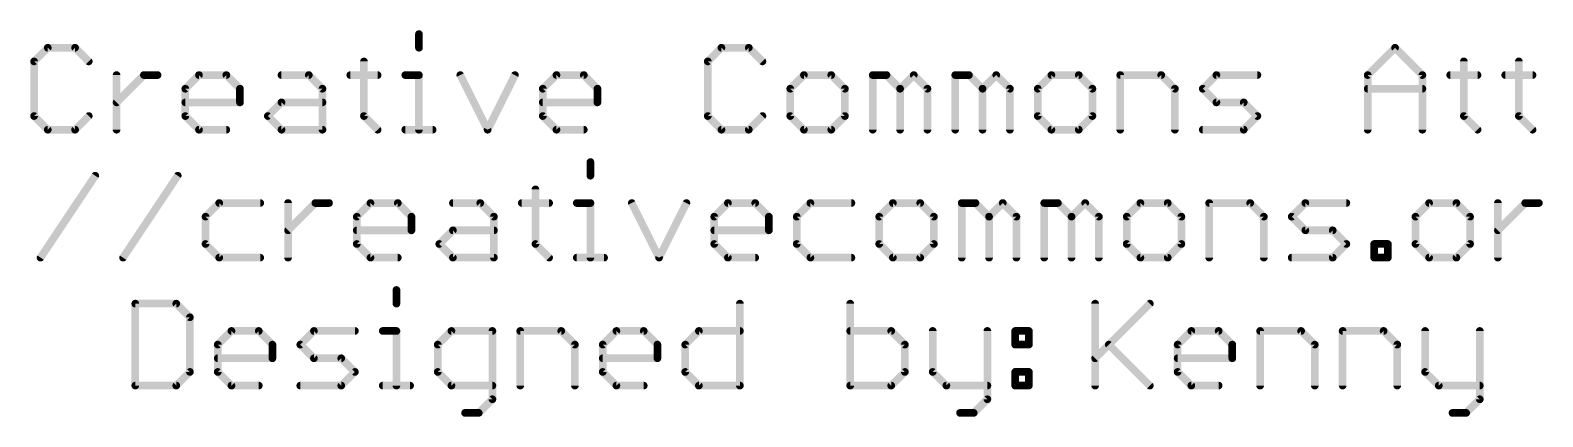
# Model space of a CAD drawing. Extents: x -34 to 73, y -22 to 26.
# Drawn here: x -4.55 to 25.47, y -22.13 to -14.46 of the extents above; entities that cross this region are included whole.
import ezdxf

# ---------------------------------------------------------------- set-up
doc = ezdxf.new("R2010")
doc.units = 0
doc.layers.add('51', color=53, linetype='CONTINUOUS')

msp = doc.modelspace()

# ---------------------------------------------------------------- linework, layer by layer
at = {"layer": '51', "const_width": 0.1524}
for points in [[(3.1662, -14.5356), (3.1662, -14.8068)], [(-4.201, -14.8068), (-4.4721, -15.078)], [(-4.4721, -15.078), (-4.4721, -16.1626)], [(-3.6586, -14.8068), (-4.201, -14.8068)], [(-3.3875, -15.078), (-3.6586, -14.8068)], [(2.0748, -15.078), (2.0748, -16.1626)], [(9.1691, -14.8068), (8.898, -15.078)], [(8.898, -15.078), (8.898, -16.1626)], [(9.7115, -14.8068), (9.1691, -14.8068)], [(9.9826, -15.078), (9.7115, -14.8068)], [(21.9952, -15.3491), (22.5376, -14.8068)], [(22.5376, -14.8068), (23.0799, -15.3491)], [(23.9036, -15.078), (23.9036, -16.1626)], [(24.995, -15.078), (24.995, -16.1626)], [(-2.835, -16.4338), (-2.835, -15.3491)], [(-2.835, -15.8915), (-2.2926, -15.3491)], [(-2.2926, -15.3491), (-2.0215, -15.3491)], [(-1.4707, -15.6203), (-1.1995, -15.3491)], [(-1.1995, -15.3491), (-0.6572, -15.3491)], [(-0.6572, -15.3491), (-0.386, -15.6203)], [(0.4376, -15.3491), (0.98, -15.3491)], [(0.98, -15.3491), (1.2511, -15.6203)], [(1.8036, -15.3491), (2.346, -15.3491)], [(2.8951, -15.3491), (3.1662, -15.3491)], [(3.1662, -15.3491), (3.1662, -16.4338)], [(3.9865, -15.3491), (4.5288, -16.4338)], [(4.5288, -16.4338), (5.0712, -15.3491)], [(5.6237, -15.6203), (5.8948, -15.3491)], [(5.8948, -15.3491), (6.4372, -15.3491)], [(6.4372, -15.3491), (6.7083, -15.6203)], [(10.8063, -15.3491), (10.5351, -15.6203)], [(11.3486, -15.3491), (10.8063, -15.3491)], [(11.6198, -15.6203), (11.3486, -15.3491)], [(12.1723, -16.4338), (12.1723, -15.3491)], [(12.1723, -15.3491), (12.4435, -15.3491)], [(12.4435, -15.3491), (12.7146, -15.6203)], [(12.7146, -15.6203), (12.9858, -15.3491)], [(12.9858, -15.3491), (13.257, -15.6203)], [(13.8095, -16.4338), (13.8095, -15.3491)], [(13.8095, -15.3491), (14.0806, -15.3491)], [(14.0806, -15.3491), (14.3518, -15.6203)], [(14.3518, -15.6203), (14.6229, -15.3491)], [(14.6229, -15.3491), (14.8941, -15.6203)], [(15.7178, -15.3491), (15.4466, -15.6203)], [(16.2601, -15.3491), (15.7178, -15.3491)], [(16.5313, -15.6203), (16.2601, -15.3491)], [(17.0838, -16.4338), (17.0838, -15.3491)], [(17.0838, -15.3491), (17.8973, -15.3491)], [(17.8973, -15.3491), (18.1684, -15.6203)], [(18.7209, -15.6203), (18.9921, -15.3491)], [(18.9921, -15.3491), (19.8056, -15.3491)], [(21.9952, -16.4338), (21.9952, -15.3491)], [(23.0799, -15.3491), (23.0799, -16.4338)], [(23.6324, -15.3491), (24.1747, -15.3491)], [(24.7238, -15.3491), (25.2662, -15.3491)], [(-1.4707, -16.1626), (-1.4707, -15.6203)], [(-0.386, -15.6203), (-0.386, -15.8915)], [(1.2511, -15.6203), (1.2511, -16.4338)], [(5.6237, -16.1626), (5.6237, -15.6203)], [(6.7083, -15.6203), (6.7083, -15.8915)], [(10.5351, -15.6203), (10.5351, -16.1626)], [(11.6198, -16.1626), (11.6198, -15.6203)], [(12.7146, -15.6203), (12.7146, -16.4338)], [(13.257, -15.6203), (13.257, -16.4338)], [(14.3518, -15.6203), (14.3518, -16.4338)], [(14.8941, -15.6203), (14.8941, -16.4338)], [(15.4466, -15.6203), (15.4466, -16.1626)], [(16.5313, -16.1626), (16.5313, -15.6203)], [(18.1684, -15.6203), (18.1684, -16.4338)], [(18.9921, -15.8915), (18.7209, -15.6203)], [(21.9952, -15.6203), (23.0799, -15.6203)], [(-0.386, -15.8915), (-1.4707, -15.8915)], [(0.1665, -16.1626), (0.4376, -15.8915)], [(0.4376, -15.8915), (1.2511, -15.8915)], [(6.7083, -15.8915), (5.6237, -15.8915)], [(19.5344, -15.8915), (18.9921, -15.8915)], [(19.8056, -16.1626), (19.5344, -15.8915)], [(-4.4721, -16.1626), (-4.201, -16.4338)], [(-3.6586, -16.4338), (-3.3875, -16.1626)], [(-1.1995, -16.4338), (-1.4707, -16.1626)], [(0.4376, -16.4338), (0.1665, -16.1626)], [(2.0748, -16.1626), (2.346, -16.4338)], [(5.8948, -16.4338), (5.6237, -16.1626)], [(8.898, -16.1626), (9.1691, -16.4338)], [(9.7115, -16.4338), (9.9826, -16.1626)], [(10.5351, -16.1626), (10.8063, -16.4338)], [(11.3486, -16.4338), (11.6198, -16.1626)], [(15.4466, -16.1626), (15.7178, -16.4338)], [(16.2601, -16.4338), (16.5313, -16.1626)], [(19.5344, -16.4338), (19.8056, -16.1626)], [(23.9036, -16.1626), (24.1747, -16.4338)], [(24.995, -16.1626), (25.2662, -16.4338)], [(-4.201, -16.4338), (-3.6586, -16.4338)], [(-0.6572, -16.4338), (-1.1995, -16.4338)], [(1.2511, -16.4338), (0.4376, -16.4338)], [(2.8951, -16.4338), (3.4374, -16.4338)], [(6.4372, -16.4338), (5.8948, -16.4338)], [(9.1691, -16.4338), (9.7115, -16.4338)], [(10.8063, -16.4338), (11.3486, -16.4338)], [(15.7178, -16.4338), (16.2601, -16.4338)], [(18.7209, -16.4338), (19.5344, -16.4338)], [(6.569, -17.0756), (6.569, -17.3468)], [(-4.3437, -18.9738), (-3.2591, -17.3468)], [(-2.7066, -18.9738), (-1.6219, -17.3468)], [(5.4775, -17.618), (5.4775, -18.7026)], [(-0.7982, -17.8891), (-1.0694, -18.1603)], [(0.0153, -17.8891), (-0.7982, -17.8891)], [(0.5677, -18.9738), (0.5677, -17.8891)], [(0.5677, -18.4315), (1.1101, -17.8891)], [(1.1101, -17.8891), (1.3812, -17.8891)], [(1.932, -18.1603), (2.2032, -17.8891)], [(2.2032, -17.8891), (2.7455, -17.8891)], [(2.7455, -17.8891), (3.0167, -18.1603)], [(3.8404, -17.8891), (4.3827, -17.8891)], [(4.3827, -17.8891), (4.6539, -18.1603)], [(5.2064, -17.8891), (5.7487, -17.8891)], [(6.2978, -17.8891), (6.569, -17.8891)], [(6.569, -17.8891), (6.569, -18.9738)], [(7.3892, -17.8891), (7.9316, -18.9738)], [(7.9316, -18.9738), (8.4739, -17.8891)], [(9.0264, -18.1603), (9.2976, -17.8891)], [(9.2976, -17.8891), (9.8399, -17.8891)], [(9.8399, -17.8891), (10.111, -18.1603)], [(10.9347, -17.8891), (10.6635, -18.1603)], [(11.7482, -17.8891), (10.9347, -17.8891)], [(12.5719, -17.8891), (12.3007, -18.1603)], [(13.1142, -17.8891), (12.5719, -17.8891)], [(13.3854, -18.1603), (13.1142, -17.8891)], [(13.9379, -18.9738), (13.9379, -17.8891)], [(13.9379, -17.8891), (14.209, -17.8891)], [(14.209, -17.8891), (14.4802, -18.1603)], [(14.4802, -18.1603), (14.7514, -17.8891)], [(14.7514, -17.8891), (15.0225, -18.1603)], [(15.575, -18.9738), (15.575, -17.8891)], [(15.575, -17.8891), (15.8462, -17.8891)], [(15.8462, -17.8891), (16.1173, -18.1603)], [(16.1173, -18.1603), (16.3885, -17.8891)], [(16.3885, -17.8891), (16.6597, -18.1603)], [(17.4833, -17.8891), (17.2122, -18.1603)], [(18.0257, -17.8891), (17.4833, -17.8891)], [(18.2968, -18.1603), (18.0257, -17.8891)], [(18.8493, -18.9738), (18.8493, -17.8891)], [(18.8493, -17.8891), (19.6628, -17.8891)], [(19.6628, -17.8891), (19.934, -18.1603)], [(20.4865, -18.1603), (20.7576, -17.8891)], [(20.7576, -17.8891), (21.5711, -17.8891)], [(23.2134, -17.8891), (22.9422, -18.1603)], [(23.7557, -17.8891), (23.2134, -17.8891)], [(24.0269, -18.1603), (23.7557, -17.8891)], [(24.5794, -18.9738), (24.5794, -17.8891)], [(24.5794, -18.4315), (25.1217, -17.8891)], [(25.1217, -17.8891), (25.3929, -17.8891)], [(-1.0694, -18.1603), (-1.0694, -18.7026)], [(1.932, -18.7026), (1.932, -18.1603)], [(3.0167, -18.1603), (3.0167, -18.4315)], [(4.6539, -18.1603), (4.6539, -18.9738)], [(9.0264, -18.7026), (9.0264, -18.1603)], [(10.111, -18.1603), (10.111, -18.4315)], [(10.6635, -18.1603), (10.6635, -18.7026)], [(12.3007, -18.1603), (12.3007, -18.7026)], [(13.3854, -18.7026), (13.3854, -18.1603)], [(14.4802, -18.1603), (14.4802, -18.9738)], [(15.0225, -18.1603), (15.0225, -18.9738)], [(16.1173, -18.1603), (16.1173, -18.9738)], [(16.6597, -18.1603), (16.6597, -18.9738)], [(17.2122, -18.1603), (17.2122, -18.7026)], [(18.2968, -18.7026), (18.2968, -18.1603)], [(19.934, -18.1603), (19.934, -18.9738)], [(20.7576, -18.4315), (20.4865, -18.1603)], [(22.9422, -18.1603), (22.9422, -18.7026)], [(24.0269, -18.7026), (24.0269, -18.1603)], [(3.0167, -18.4315), (1.932, -18.4315)], [(3.5692, -18.7026), (3.8404, -18.4315)], [(3.8404, -18.4315), (4.6539, -18.4315)], [(10.111, -18.4315), (9.0264, -18.4315)], [(21.3, -18.4315), (20.7576, -18.4315)], [(21.5711, -18.7026), (21.3, -18.4315)], [(-1.0694, -18.7026), (-0.7982, -18.9738)], [(-0.7982, -18.9738), (0.0153, -18.9738)], [(2.2032, -18.9738), (1.932, -18.7026)], [(2.7455, -18.9738), (2.2032, -18.9738)], [(3.8404, -18.9738), (3.5692, -18.7026)], [(4.6539, -18.9738), (3.8404, -18.9738)], [(5.4775, -18.7026), (5.7487, -18.9738)], [(6.2978, -18.9738), (6.8401, -18.9738)], [(9.2976, -18.9738), (9.0264, -18.7026)], [(9.8399, -18.9738), (9.2976, -18.9738)], [(10.6635, -18.7026), (10.9347, -18.9738)], [(10.9347, -18.9738), (11.7482, -18.9738)], [(12.3007, -18.7026), (12.5719, -18.9738)], [(12.5719, -18.9738), (13.1142, -18.9738)], [(13.1142, -18.9738), (13.3854, -18.7026)], [(17.2122, -18.7026), (17.4833, -18.9738)], [(17.4833, -18.9738), (18.0257, -18.9738)], [(18.0257, -18.9738), (18.2968, -18.7026)], [(20.4865, -18.9738), (21.3, -18.9738)], [(21.3, -18.9738), (21.5711, -18.7026)], [(22.1236, -18.9738), (22.1236, -18.7026)], [(22.1236, -18.7026), (22.3948, -18.7026)], [(22.3948, -18.9738), (22.1236, -18.9738)], [(22.3948, -18.7026), (22.3948, -18.9738)], [(22.9422, -18.7026), (23.2134, -18.9738)], [(23.2134, -18.9738), (23.7557, -18.9738)], [(23.7557, -18.9738), (24.0269, -18.7026)], [(-2.4638, -19.8868), (-2.4638, -21.5138)], [(-1.6503, -19.8868), (-2.4638, -19.8868)], [(-1.3791, -20.158), (-1.6503, -19.8868)], [(2.7188, -19.6156), (2.7188, -19.8868)], [(9.5352, -19.8868), (9.5352, -21.5138)], [(11.7249, -19.8868), (11.7249, -21.5138)], [(16.5862, -19.8868), (16.5862, -21.5138)], [(16.5862, -20.9715), (17.6709, -19.8868)], [(-1.3791, -21.2426), (-1.3791, -20.158)], [(-0.8266, -20.7003), (-0.5555, -20.4291)], [(-0.5555, -20.4291), (-0.0132, -20.4291)], [(-0.0132, -20.4291), (0.258, -20.7003)], [(0.8105, -20.7003), (1.0817, -20.4291)], [(1.0817, -20.4291), (1.8952, -20.4291)], [(2.4477, -20.4291), (2.7188, -20.4291)], [(2.7188, -20.4291), (2.7188, -21.5138)], [(3.8103, -20.4291), (3.5391, -20.7003)], [(4.6238, -20.4291), (3.8103, -20.4291)], [(4.6238, -21.785), (4.6238, -20.4291)], [(5.1763, -21.5138), (5.1763, -20.4291)], [(5.1763, -20.4291), (5.9898, -20.4291)], [(5.9898, -20.4291), (6.2609, -20.7003)], [(6.8134, -20.7003), (7.0846, -20.4291)], [(7.0846, -20.4291), (7.6269, -20.4291)], [(7.6269, -20.4291), (7.8981, -20.7003)], [(8.4506, -20.7003), (8.7217, -20.4291)], [(8.7217, -20.4291), (9.5352, -20.4291)], [(12.5384, -20.4291), (11.7249, -20.4291)], [(12.8095, -20.7003), (12.5384, -20.4291)], [(13.362, -20.4291), (13.362, -21.2426)], [(14.4467, -20.4291), (14.4467, -21.785)], [(14.9992, -20.4291), (15.2704, -20.4291)], [(14.9992, -20.7003), (14.9992, -20.4291)], [(15.2704, -20.4291), (15.2704, -20.7003)], [(18.2234, -20.7003), (18.4945, -20.4291)], [(18.4945, -20.4291), (19.0369, -20.4291)], [(19.0369, -20.4291), (19.308, -20.7003)], [(19.8605, -21.5138), (19.8605, -20.4291)], [(19.8605, -20.4291), (20.674, -20.4291)], [(20.674, -20.4291), (20.9452, -20.7003)], [(21.4977, -21.5138), (21.4977, -20.4291)], [(21.4977, -20.4291), (22.3112, -20.4291)], [(22.3112, -20.4291), (22.5823, -20.7003)], [(23.1348, -20.4291), (23.1348, -21.2426)], [(24.2195, -20.4291), (24.2195, -21.785)], [(-0.8266, -21.2426), (-0.8266, -20.7003)], [(0.258, -20.7003), (0.258, -20.9715)], [(1.0817, -20.9715), (0.8105, -20.7003)], [(3.5391, -20.7003), (3.5391, -21.2426)], [(6.2609, -20.7003), (6.2609, -21.5138)], [(6.8134, -21.2426), (6.8134, -20.7003)], [(7.8981, -20.7003), (7.8981, -20.9715)], [(8.4506, -21.2426), (8.4506, -20.7003)], [(12.8095, -21.2426), (12.8095, -20.7003)], [(15.2704, -20.7003), (14.9992, -20.7003)], [(16.8574, -20.7003), (17.6709, -21.5138)], [(18.2234, -21.2426), (18.2234, -20.7003)], [(19.308, -20.7003), (19.308, -20.9715)], [(20.9452, -20.7003), (20.9452, -21.5138)], [(22.5823, -20.7003), (22.5823, -21.5138)], [(0.258, -20.9715), (-0.8266, -20.9715)], [(1.624, -20.9715), (1.0817, -20.9715)], [(1.8952, -21.2426), (1.624, -20.9715)], [(7.8981, -20.9715), (6.8134, -20.9715)], [(19.308, -20.9715), (18.2234, -20.9715)], [(-1.6503, -21.5138), (-1.3791, -21.2426)], [(-0.5555, -21.5138), (-0.8266, -21.2426)], [(1.624, -21.5138), (1.8952, -21.2426)], [(3.5391, -21.2426), (3.8103, -21.5138)], [(7.0846, -21.5138), (6.8134, -21.2426)], [(8.7217, -21.5138), (8.4506, -21.2426)], [(12.5384, -21.5138), (12.8095, -21.2426)], [(13.362, -21.2426), (13.6332, -21.5138)], [(14.9992, -21.2426), (15.2704, -21.2426)], [(14.9992, -21.5138), (14.9992, -21.2426)], [(15.2704, -21.2426), (15.2704, -21.5138)], [(18.4945, -21.5138), (18.2234, -21.2426)], [(23.1348, -21.2426), (23.406, -21.5138)], [(-2.4638, -21.5138), (-1.6503, -21.5138)], [(-0.0132, -21.5138), (-0.5555, -21.5138)], [(0.8105, -21.5138), (1.624, -21.5138)], [(2.4477, -21.5138), (2.99, -21.5138)], [(3.8103, -21.5138), (4.6238, -21.5138)], [(7.6269, -21.5138), (7.0846, -21.5138)], [(9.5352, -21.5138), (8.7217, -21.5138)], [(11.7249, -21.5138), (12.5384, -21.5138)], [(13.6332, -21.5138), (14.4467, -21.5138)], [(15.2704, -21.5138), (14.9992, -21.5138)], [(19.0369, -21.5138), (18.4945, -21.5138)], [(23.406, -21.5138), (24.2195, -21.5138)], [(4.3526, -22.0561), (4.6238, -21.785)], [(14.4467, -21.785), (14.1755, -22.0561)], [(24.2195, -21.785), (23.9483, -22.0561)], [(4.0814, -22.0561), (4.3526, -22.0561)], [(14.1755, -22.0561), (13.9044, -22.0561)], [(23.9483, -22.0561), (23.6772, -22.0561)]]:
    msp.add_lwpolyline(points, dxfattribs=at)
at = {"layer": '51', "const_width": 0.0762}
for points in [[(3.2043, -14.5356, 1), (3.1281, -14.5356)], [(-4.434, -15.078, 1), (-4.5102, -15.078)], [(-4.201, -14.7687, 1), (-4.201, -14.8449)], [(-4.174, -14.8338, 1), (-4.2279, -14.7799)], [(-3.6317, -14.7799, 1), (-3.6856, -14.8338)], [(-3.6586, -14.8449, 1), (-3.6586, -14.7687)], [(2.1129, -15.078, 1), (2.0367, -15.078)], [(3.1281, -14.8068, 1), (3.2043, -14.8068)], [(8.9361, -15.078, 1), (8.8599, -15.078)], [(9.1691, -14.7687, 1), (9.1691, -14.8449)], [(9.1961, -14.8338, 1), (9.1422, -14.7799)], [(9.7384, -14.7799, 1), (9.6845, -14.8338)], [(9.7115, -14.8449, 1), (9.7115, -14.7687)], [(22.5645, -14.7799, 1), (22.5106, -14.8338)], [(22.5645, -14.8338, 1), (22.5106, -14.7799)], [(23.9417, -15.078, 1), (23.8655, -15.078)], [(25.0331, -15.078, 1), (24.9569, -15.078)], [(-4.4991, -15.051, 1), (-4.4452, -15.1049)], [(-3.4144, -15.1049, 1), (-3.3605, -15.051)], [(-2.7969, -15.3491, 1), (-2.8731, -15.3491)], [(-2.2926, -15.311, 1), (-2.2926, -15.3872)], [(-2.2657, -15.3761, 1), (-2.3196, -15.3222)], [(-2.0215, -15.3872, 1), (-2.0215, -15.311)], [(-1.1995, -15.311, 1), (-1.1995, -15.3872)], [(-1.1726, -15.3761, 1), (-1.2265, -15.3222)], [(-0.6302, -15.3222, 1), (-0.6841, -15.3761)], [(-0.6572, -15.3872, 1), (-0.6572, -15.311)], [(0.4376, -15.311, 1), (0.4376, -15.3872)], [(1.0069, -15.3222, 1), (0.953, -15.3761)], [(0.98, -15.3872, 1), (0.98, -15.311)], [(1.8036, -15.311, 1), (1.8036, -15.3872)], [(2.346, -15.3872, 1), (2.346, -15.311)], [(2.8951, -15.311, 1), (2.8951, -15.3872)], [(3.2043, -15.3491, 1), (3.1281, -15.3491)], [(3.1662, -15.3872, 1), (3.1662, -15.311)], [(4.0206, -15.3321, 1), (3.9524, -15.3662)], [(5.1052, -15.3662, 1), (5.0371, -15.3321)], [(5.8948, -15.311, 1), (5.8948, -15.3872)], [(5.9218, -15.3761, 1), (5.8679, -15.3222)], [(6.4641, -15.3222, 1), (6.4102, -15.3761)], [(6.4372, -15.3872, 1), (6.4372, -15.311)], [(8.871, -15.051, 1), (8.9249, -15.1049)], [(9.9557, -15.1049, 1), (10.0096, -15.051)], [(10.8063, -15.311, 1), (10.8063, -15.3872)], [(10.8332, -15.3761, 1), (10.7794, -15.3222)], [(11.3756, -15.3222, 1), (11.3217, -15.3761)], [(11.3486, -15.3872, 1), (11.3486, -15.311)], [(12.2104, -15.3491, 1), (12.1342, -15.3491)], [(12.1723, -15.311, 1), (12.1723, -15.3872)], [(12.4704, -15.3222, 1), (12.4165, -15.3761)], [(12.4435, -15.3872, 1), (12.4435, -15.311)], [(13.0127, -15.3222, 1), (12.9588, -15.3761)], [(13.0127, -15.3761, 1), (12.9588, -15.3222)], [(13.8476, -15.3491, 1), (13.7713, -15.3491)], [(13.8095, -15.311, 1), (13.8095, -15.3872)], [(14.1076, -15.3222, 1), (14.0537, -15.3761)], [(14.0806, -15.3872, 1), (14.0806, -15.311)], [(14.6499, -15.3222, 1), (14.596, -15.3761)], [(14.6499, -15.3761, 1), (14.596, -15.3222)], [(15.7178, -15.311, 1), (15.7178, -15.3872)], [(15.7447, -15.3761, 1), (15.6908, -15.3222)], [(16.287, -15.3222, 1), (16.2332, -15.3761)], [(16.2601, -15.3872, 1), (16.2601, -15.311)], [(17.1219, -15.3491, 1), (17.0457, -15.3491)], [(17.0838, -15.311, 1), (17.0838, -15.3872)], [(17.9242, -15.3222, 1), (17.8703, -15.3761)], [(17.8973, -15.3872, 1), (17.8973, -15.311)], [(18.9921, -15.311, 1), (18.9921, -15.3872)], [(19.019, -15.3761, 1), (18.9651, -15.3222)], [(19.8056, -15.3872, 1), (19.8056, -15.311)], [(22.0333, -15.3491, 1), (21.9571, -15.3491)], [(21.9683, -15.3222, 1), (22.0222, -15.3761)], [(23.118, -15.3491, 1), (23.0418, -15.3491)], [(23.0529, -15.3761, 1), (23.1068, -15.3222)], [(23.6324, -15.311, 1), (23.6324, -15.3872)], [(24.1747, -15.3872, 1), (24.1747, -15.311)], [(24.7238, -15.311, 1), (24.7238, -15.3872)], [(25.2662, -15.3872, 1), (25.2662, -15.311)], [(-1.4326, -15.6203, 1), (-1.5088, -15.6203)], [(-1.4976, -15.5934, 1), (-1.4437, -15.6472)], [(-0.3479, -15.6203, 1), (-0.4241, -15.6203)], [(-0.413, -15.6472, 1), (-0.3591, -15.5934)], [(1.2892, -15.6203, 1), (1.213, -15.6203)], [(1.2242, -15.6472, 1), (1.2781, -15.5934)], [(5.6618, -15.6203, 1), (5.5856, -15.6203)], [(5.5967, -15.5934, 1), (5.6506, -15.6472)], [(6.7464, -15.6203, 1), (6.6702, -15.6203)], [(6.6814, -15.6472, 1), (6.7353, -15.5934)], [(10.5732, -15.6203, 1), (10.497, -15.6203)], [(10.5082, -15.5934, 1), (10.5621, -15.6472)], [(11.6579, -15.6203, 1), (11.5817, -15.6203)], [(11.5929, -15.6472, 1), (11.6467, -15.5934)], [(12.7527, -15.6203, 1), (12.6765, -15.6203)], [(12.6877, -15.5934, 1), (12.7416, -15.6472)], [(12.6877, -15.6472, 1), (12.7416, -15.5934)], [(13.2951, -15.6203, 1), (13.2189, -15.6203)], [(13.23, -15.6472, 1), (13.2839, -15.5934)], [(14.3899, -15.6203, 1), (14.3137, -15.6203)], [(14.3248, -15.5934, 1), (14.3787, -15.6472)], [(14.3248, -15.6472, 1), (14.3787, -15.5934)], [(14.9322, -15.6203, 1), (14.856, -15.6203)], [(14.8672, -15.6472, 1), (14.9211, -15.5934)], [(15.4847, -15.6203, 1), (15.4085, -15.6203)], [(15.4197, -15.5934, 1), (15.4735, -15.6472)], [(16.5694, -15.6203, 1), (16.4932, -15.6203)], [(16.5043, -15.6472, 1), (16.5582, -15.5934)], [(18.2065, -15.6203, 1), (18.1303, -15.6203)], [(18.1415, -15.6472, 1), (18.1954, -15.5934)], [(18.7479, -15.5934, 1), (18.694, -15.6472)], [(18.694, -15.5934, 1), (18.7479, -15.6472)], [(21.9952, -15.5822, 1), (21.9952, -15.6584)], [(23.0799, -15.6584, 1), (23.0799, -15.5822)], [(-2.8619, -15.8645, 1), (-2.808, -15.9184)], [(-1.4707, -15.8534, 1), (-1.4707, -15.9296)], [(-0.4241, -15.8915, 1), (-0.3479, -15.8915)], [(-0.386, -15.9296, 1), (-0.386, -15.8534)], [(0.4376, -15.8534, 1), (0.4376, -15.9296)], [(0.4646, -15.9184, 1), (0.4107, -15.8645)], [(1.2511, -15.9296, 1), (1.2511, -15.8534)], [(5.6237, -15.8534, 1), (5.6237, -15.9296)], [(6.6702, -15.8915, 1), (6.7464, -15.8915)], [(6.7083, -15.9296, 1), (6.7083, -15.8534)], [(18.9921, -15.8534, 1), (18.9921, -15.9296)], [(18.9651, -15.9184, 1), (19.019, -15.8645)], [(19.5614, -15.8645, 1), (19.5075, -15.9184)], [(19.5344, -15.9296, 1), (19.5344, -15.8534)], [(-4.4452, -16.1357, 1), (-4.4991, -16.1896)], [(-4.5102, -16.1626, 1), (-4.434, -16.1626)], [(-3.3605, -16.1896, 1), (-3.4144, -16.1357)], [(-1.4437, -16.1357, 1), (-1.4976, -16.1896)], [(-1.5088, -16.1626, 1), (-1.4326, -16.1626)], [(0.1934, -16.1357, 1), (0.1395, -16.1896)], [(0.1395, -16.1357, 1), (0.1934, -16.1896)], [(2.1017, -16.1357, 1), (2.0479, -16.1896)], [(2.0367, -16.1626, 1), (2.1129, -16.1626)], [(5.6506, -16.1357, 1), (5.5967, -16.1896)], [(5.5856, -16.1626, 1), (5.6618, -16.1626)], [(8.9249, -16.1357, 1), (8.871, -16.1896)], [(8.8599, -16.1626, 1), (8.9361, -16.1626)], [(10.0096, -16.1896, 1), (9.9557, -16.1357)], [(10.5621, -16.1357, 1), (10.5082, -16.1896)], [(10.497, -16.1626, 1), (10.5732, -16.1626)], [(11.5817, -16.1626, 1), (11.6579, -16.1626)], [(11.6467, -16.1896, 1), (11.5929, -16.1357)], [(15.4735, -16.1357, 1), (15.4197, -16.1896)], [(15.4085, -16.1626, 1), (15.4847, -16.1626)], [(16.4932, -16.1626, 1), (16.5694, -16.1626)], [(16.5582, -16.1896, 1), (16.5043, -16.1357)], [(19.8325, -16.1896, 1), (19.7786, -16.1357)], [(19.7786, -16.1896, 1), (19.8325, -16.1357)], [(23.9305, -16.1357, 1), (23.8766, -16.1896)], [(23.8655, -16.1626, 1), (23.9417, -16.1626)], [(25.0219, -16.1357, 1), (24.968, -16.1896)], [(24.9569, -16.1626, 1), (25.0331, -16.1626)], [(-4.201, -16.3957, 1), (-4.201, -16.4719)], [(-4.2279, -16.4607, 1), (-4.174, -16.4069)], [(-3.6856, -16.4069, 1), (-3.6317, -16.4607)], [(-3.6586, -16.4719, 1), (-3.6586, -16.3957)], [(-2.8731, -16.4338, 1), (-2.7969, -16.4338)], [(-1.1995, -16.3957, 1), (-1.1995, -16.4719)], [(-1.2265, -16.4607, 1), (-1.1726, -16.4069)], [(-0.6572, -16.4719, 1), (-0.6572, -16.3957)], [(0.4376, -16.3957, 1), (0.4376, -16.4719)], [(0.4107, -16.4607, 1), (0.4646, -16.4069)], [(1.213, -16.4338, 1), (1.2892, -16.4338)], [(1.2511, -16.4719, 1), (1.2511, -16.3957)], [(2.319, -16.4607, 1), (2.3729, -16.4069)], [(2.8951, -16.3957, 1), (2.8951, -16.4719)], [(3.1281, -16.4338, 1), (3.2043, -16.4338)], [(3.4374, -16.4719, 1), (3.4374, -16.3957)], [(4.4948, -16.4168, 1), (4.5629, -16.4508)], [(4.4948, -16.4508, 1), (4.5629, -16.4168)], [(5.8948, -16.3957, 1), (5.8948, -16.4719)], [(5.8679, -16.4607, 1), (5.9218, -16.4069)], [(6.4372, -16.4719, 1), (6.4372, -16.3957)], [(9.1691, -16.3957, 1), (9.1691, -16.4719)], [(9.1422, -16.4607, 1), (9.1961, -16.4069)], [(9.6845, -16.4069, 1), (9.7384, -16.4607)], [(9.7115, -16.4719, 1), (9.7115, -16.3957)], [(10.8063, -16.3957, 1), (10.8063, -16.4719)], [(10.7794, -16.4607, 1), (10.8332, -16.4069)], [(11.3217, -16.4069, 1), (11.3756, -16.4607)], [(11.3486, -16.4719, 1), (11.3486, -16.3957)], [(12.1342, -16.4338, 1), (12.2104, -16.4338)], [(12.6765, -16.4338, 1), (12.7527, -16.4338)], [(13.2189, -16.4338, 1), (13.2951, -16.4338)], [(13.7713, -16.4338, 1), (13.8476, -16.4338)], [(14.3137, -16.4338, 1), (14.3899, -16.4338)], [(14.856, -16.4338, 1), (14.9322, -16.4338)], [(15.7178, -16.3957, 1), (15.7178, -16.4719)], [(15.6908, -16.4607, 1), (15.7447, -16.4069)], [(16.2332, -16.4069, 1), (16.287, -16.4607)], [(16.2601, -16.4719, 1), (16.2601, -16.3957)], [(17.0457, -16.4338, 1), (17.1219, -16.4338)], [(18.1303, -16.4338, 1), (18.2065, -16.4338)], [(18.7209, -16.3957, 1), (18.7209, -16.4719)], [(19.5075, -16.4069, 1), (19.5614, -16.4607)], [(19.5344, -16.4719, 1), (19.5344, -16.3957)], [(21.9571, -16.4338, 1), (22.0333, -16.4338)], [(23.0418, -16.4338, 1), (23.118, -16.4338)], [(24.1478, -16.4607, 1), (24.2017, -16.4069)], [(25.2392, -16.4607, 1), (25.2931, -16.4069)], [(6.6071, -17.0756, 1), (6.5309, -17.0756)], [(-3.2274, -17.3679, 1), (-3.2908, -17.3257)], [(-1.5902, -17.3679, 1), (-1.6536, -17.3257)], [(6.5309, -17.3468, 1), (6.6071, -17.3468)], [(5.5156, -17.618, 1), (5.4394, -17.618)], [(-0.7982, -17.851, 1), (-0.7982, -17.9272)], [(-0.7713, -17.9161, 1), (-0.8252, -17.8622)], [(0.0153, -17.9272, 1), (0.0153, -17.851)], [(0.6058, -17.8891, 1), (0.5296, -17.8891)], [(1.1101, -17.851, 1), (1.1101, -17.9272)], [(1.137, -17.9161, 1), (1.0831, -17.8622)], [(1.3812, -17.9272, 1), (1.3812, -17.851)], [(2.2032, -17.851, 1), (2.2032, -17.9272)], [(2.2301, -17.9161, 1), (2.1763, -17.8622)], [(2.7725, -17.8622, 1), (2.7186, -17.9161)], [(2.7455, -17.9272, 1), (2.7455, -17.851)], [(3.8404, -17.851, 1), (3.8404, -17.9272)], [(4.4096, -17.8622, 1), (4.3558, -17.9161)], [(4.3827, -17.9272, 1), (4.3827, -17.851)], [(5.2064, -17.851, 1), (5.2064, -17.9272)], [(5.7487, -17.9272, 1), (5.7487, -17.851)], [(6.2978, -17.851, 1), (6.2978, -17.9272)], [(6.6071, -17.8891, 1), (6.5309, -17.8891)], [(6.569, -17.9272, 1), (6.569, -17.851)], [(7.4233, -17.8721, 1), (7.3552, -17.9062)], [(8.508, -17.9062, 1), (8.4398, -17.8721)], [(9.2976, -17.851, 1), (9.2976, -17.9272)], [(9.3245, -17.9161, 1), (9.2706, -17.8622)], [(9.8668, -17.8622, 1), (9.8129, -17.9161)], [(9.8399, -17.9272, 1), (9.8399, -17.851)], [(10.9347, -17.851, 1), (10.9347, -17.9272)], [(10.9616, -17.9161, 1), (10.9078, -17.8622)], [(11.7482, -17.9272, 1), (11.7482, -17.851)], [(12.5719, -17.851, 1), (12.5719, -17.9272)], [(12.5988, -17.9161, 1), (12.5449, -17.8622)], [(13.1411, -17.8622, 1), (13.0873, -17.9161)], [(13.1142, -17.9272, 1), (13.1142, -17.851)], [(13.976, -17.8891, 1), (13.8998, -17.8891)], [(13.9379, -17.851, 1), (13.9379, -17.9272)], [(14.236, -17.8622, 1), (14.1821, -17.9161)], [(14.209, -17.9272, 1), (14.209, -17.851)], [(14.7783, -17.8622, 1), (14.7244, -17.9161)], [(14.7783, -17.9161, 1), (14.7244, -17.8622)], [(15.6131, -17.8891, 1), (15.5369, -17.8891)], [(15.575, -17.851, 1), (15.575, -17.9272)], [(15.8731, -17.8622, 1), (15.8192, -17.9161)], [(15.8462, -17.9272, 1), (15.8462, -17.851)], [(16.4154, -17.8622, 1), (16.3616, -17.9161)], [(16.4154, -17.9161, 1), (16.3616, -17.8622)], [(17.4833, -17.851, 1), (17.4833, -17.9272)], [(17.5103, -17.9161, 1), (17.4564, -17.8622)], [(18.0526, -17.8622, 1), (17.9987, -17.9161)], [(18.0257, -17.9272, 1), (18.0257, -17.851)], [(18.8874, -17.8891, 1), (18.8112, -17.8891)], [(18.8493, -17.851, 1), (18.8493, -17.9272)], [(19.6898, -17.8622, 1), (19.6359, -17.9161)], [(19.6628, -17.9272, 1), (19.6628, -17.851)], [(20.7576, -17.851, 1), (20.7576, -17.9272)], [(20.7846, -17.9161, 1), (20.7307, -17.8622)], [(21.5711, -17.9272, 1), (21.5711, -17.851)], [(23.2134, -17.851, 1), (23.2134, -17.9272)], [(23.2403, -17.9161, 1), (23.1864, -17.8622)], [(23.7827, -17.8622, 1), (23.7288, -17.9161)], [(23.7557, -17.9272, 1), (23.7557, -17.851)], [(24.6175, -17.8891, 1), (24.5413, -17.8891)], [(25.1217, -17.851, 1), (25.1217, -17.9272)], [(25.1486, -17.9161, 1), (25.0948, -17.8622)], [(25.3929, -17.9272, 1), (25.3929, -17.851)], [(-1.0313, -18.1603, 1), (-1.1075, -18.1603)], [(-1.0964, -18.1334, 1), (-1.0425, -18.1872)], [(1.9701, -18.1603, 1), (1.8939, -18.1603)], [(1.9051, -18.1334, 1), (1.959, -18.1872)], [(3.0548, -18.1603, 1), (2.9786, -18.1603)], [(2.9898, -18.1872, 1), (3.0436, -18.1334)], [(4.692, -18.1603, 1), (4.6158, -18.1603)], [(4.6269, -18.1872, 1), (4.6808, -18.1334)], [(9.0645, -18.1603, 1), (8.9883, -18.1603)], [(8.9994, -18.1334, 1), (9.0533, -18.1872)], [(10.1491, -18.1603, 1), (10.0729, -18.1603)], [(10.0841, -18.1872, 1), (10.138, -18.1334)], [(10.7016, -18.1603, 1), (10.6254, -18.1603)], [(10.6366, -18.1334, 1), (10.6905, -18.1872)], [(12.3388, -18.1603, 1), (12.2626, -18.1603)], [(12.2738, -18.1334, 1), (12.3276, -18.1872)], [(13.4235, -18.1603, 1), (13.3473, -18.1603)], [(13.3584, -18.1872, 1), (13.4123, -18.1334)], [(14.5183, -18.1603, 1), (14.4421, -18.1603)], [(14.4532, -18.1334, 1), (14.5071, -18.1872)], [(14.4532, -18.1872, 1), (14.5071, -18.1334)], [(15.0606, -18.1603, 1), (14.9844, -18.1603)], [(14.9956, -18.1872, 1), (15.0495, -18.1334)], [(16.1554, -18.1603, 1), (16.0792, -18.1603)], [(16.0904, -18.1334, 1), (16.1443, -18.1872)], [(16.0904, -18.1872, 1), (16.1443, -18.1334)], [(16.6978, -18.1603, 1), (16.6216, -18.1603)], [(16.6327, -18.1872, 1), (16.6866, -18.1334)], [(17.2503, -18.1603, 1), (17.1741, -18.1603)], [(17.1852, -18.1334, 1), (17.2391, -18.1872)], [(18.3349, -18.1603, 1), (18.2587, -18.1603)], [(18.2699, -18.1872, 1), (18.3238, -18.1334)], [(19.9721, -18.1603, 1), (19.8959, -18.1603)], [(19.907, -18.1872, 1), (19.9609, -18.1334)], [(20.5134, -18.1334, 1), (20.4595, -18.1872)], [(20.4595, -18.1334, 1), (20.5134, -18.1872)], [(22.9803, -18.1603, 1), (22.9041, -18.1603)], [(22.9153, -18.1334, 1), (22.9692, -18.1872)], [(24.065, -18.1603, 1), (23.9888, -18.1603)], [(23.9999, -18.1872, 1), (24.0538, -18.1334)], [(0.5408, -18.4045, 1), (0.5947, -18.4584)], [(1.932, -18.3934, 1), (1.932, -18.4696)], [(2.9786, -18.4315, 1), (3.0548, -18.4315)], [(3.0167, -18.4696, 1), (3.0167, -18.3934)], [(3.8404, -18.3934, 1), (3.8404, -18.4696)], [(3.8673, -18.4584, 1), (3.8134, -18.4045)], [(4.6539, -18.4696, 1), (4.6539, -18.3934)], [(9.0264, -18.3934, 1), (9.0264, -18.4696)], [(10.0729, -18.4315, 1), (10.1491, -18.4315)], [(10.111, -18.4696, 1), (10.111, -18.3934)], [(20.7576, -18.3934, 1), (20.7576, -18.4696)], [(20.7307, -18.4584, 1), (20.7846, -18.4045)], [(21.3269, -18.4045, 1), (21.273, -18.4584)], [(21.3, -18.4696, 1), (21.3, -18.3934)], [(24.5524, -18.4045, 1), (24.6063, -18.4584)], [(-1.0425, -18.6757, 1), (-1.0964, -18.7296)], [(-1.1075, -18.7026, 1), (-1.0313, -18.7026)], [(-0.7982, -18.9357, 1), (-0.7982, -19.0119)], [(-0.8252, -19.0007, 1), (-0.7713, -18.9469)], [(0.0153, -19.0119, 1), (0.0153, -18.9357)], [(1.959, -18.6757, 1), (1.9051, -18.7296)], [(1.8939, -18.7026, 1), (1.9701, -18.7026)], [(2.2032, -18.9357, 1), (2.2032, -19.0119)], [(2.1763, -19.0007, 1), (2.2301, -18.9469)], [(2.7455, -19.0119, 1), (2.7455, -18.9357)], [(3.5961, -18.6757, 1), (3.5423, -18.7296)], [(3.5423, -18.6757, 1), (3.5961, -18.7296)], [(3.8404, -18.9357, 1), (3.8404, -19.0119)], [(3.8134, -19.0007, 1), (3.8673, -18.9469)], [(4.6539, -19.0119, 1), (4.6539, -18.9357)], [(5.5045, -18.6757, 1), (5.4506, -18.7296)], [(5.4394, -18.7026, 1), (5.5156, -18.7026)], [(5.7217, -19.0007, 1), (5.7756, -18.9469)], [(6.2978, -18.9357, 1), (6.2978, -19.0119)], [(6.8401, -19.0119, 1), (6.8401, -18.9357)], [(9.0533, -18.6757, 1), (8.9994, -18.7296)], [(8.9883, -18.7026, 1), (9.0645, -18.7026)], [(9.2976, -18.9357, 1), (9.2976, -19.0119)], [(9.2706, -19.0007, 1), (9.3245, -18.9469)], [(9.8399, -19.0119, 1), (9.8399, -18.9357)], [(10.6905, -18.6757, 1), (10.6366, -18.7296)], [(10.6254, -18.7026, 1), (10.7016, -18.7026)], [(10.9347, -18.9357, 1), (10.9347, -19.0119)], [(10.9078, -19.0007, 1), (10.9616, -18.9469)], [(11.7482, -19.0119, 1), (11.7482, -18.9357)], [(12.3276, -18.6757, 1), (12.2738, -18.7296)], [(12.2626, -18.7026, 1), (12.3388, -18.7026)], [(12.5719, -18.9357, 1), (12.5719, -19.0119)], [(12.5449, -19.0007, 1), (12.5988, -18.9469)], [(13.0873, -18.9469, 1), (13.1411, -19.0007)], [(13.1142, -19.0119, 1), (13.1142, -18.9357)], [(13.3473, -18.7026, 1), (13.4235, -18.7026)], [(13.4123, -18.7296, 1), (13.3584, -18.6757)], [(17.2391, -18.6757, 1), (17.1852, -18.7296)], [(17.1741, -18.7026, 1), (17.2503, -18.7026)], [(17.4833, -18.9357, 1), (17.4833, -19.0119)], [(17.4564, -19.0007, 1), (17.5103, -18.9469)], [(17.9987, -18.9469, 1), (18.0526, -19.0007)], [(18.0257, -19.0119, 1), (18.0257, -18.9357)], [(18.2587, -18.7026, 1), (18.3349, -18.7026)], [(18.3238, -18.7296, 1), (18.2699, -18.6757)], [(20.4865, -18.9357, 1), (20.4865, -19.0119)], [(21.273, -18.9469, 1), (21.3269, -19.0007)], [(21.3, -19.0119, 1), (21.3, -18.9357)], [(21.5981, -18.7296, 1), (21.5442, -18.6757)], [(21.5442, -18.7296, 1), (21.5981, -18.6757)], [(22.1617, -18.7026, 1), (22.0855, -18.7026)], [(22.1236, -18.6645, 1), (22.1236, -18.7407)], [(22.1236, -18.9357, 1), (22.1236, -19.0119)], [(22.4329, -18.7026, 1), (22.3567, -18.7026)], [(22.3948, -18.7407, 1), (22.3948, -18.6645)], [(22.3948, -19.0119, 1), (22.3948, -18.9357)], [(22.9692, -18.6757, 1), (22.9153, -18.7296)], [(22.9041, -18.7026, 1), (22.9803, -18.7026)], [(23.2134, -18.9357, 1), (23.2134, -19.0119)], [(23.1864, -19.0007, 1), (23.2403, -18.9469)], [(23.7288, -18.9469, 1), (23.7826, -19.0007)], [(23.7557, -19.0119, 1), (23.7557, -18.9357)], [(23.9888, -18.7026, 1), (24.065, -18.7026)], [(24.0538, -18.7296, 1), (23.9999, -18.6757)], [(-4.3754, -18.9527, 1), (-4.312, -18.9949)], [(-2.7383, -18.9527, 1), (-2.6749, -18.9949)], [(0.5296, -18.9738, 1), (0.6058, -18.9738)], [(4.6158, -18.9738, 1), (4.692, -18.9738)], [(6.5309, -18.9738, 1), (6.6071, -18.9738)], [(7.8975, -18.9568, 1), (7.9656, -18.9908)], [(7.8975, -18.9908, 1), (7.9656, -18.9568)], [(13.8998, -18.9738, 1), (13.976, -18.9738)], [(14.4421, -18.9738, 1), (14.5183, -18.9738)], [(14.9844, -18.9738, 1), (15.0606, -18.9738)], [(15.5369, -18.9738, 1), (15.6131, -18.9738)], [(16.0792, -18.9738, 1), (16.1554, -18.9738)], [(16.6216, -18.9738, 1), (16.6978, -18.9738)], [(18.8112, -18.9738, 1), (18.8874, -18.9738)], [(19.8959, -18.9738, 1), (19.9721, -18.9738)], [(22.0855, -18.9738, 1), (22.1617, -18.9738)], [(22.3567, -18.9738, 1), (22.4329, -18.9738)], [(24.5413, -18.9738, 1), (24.6175, -18.9738)], [(-2.4257, -19.8868, 1), (-2.5019, -19.8868)], [(-2.4638, -19.8487, 1), (-2.4638, -19.9249)], [(-1.6234, -19.8599, 1), (-1.6772, -19.9138)], [(-1.6503, -19.9249, 1), (-1.6503, -19.8487)], [(2.7569, -19.6156, 1), (2.6807, -19.6156)], [(9.5733, -19.8868, 1), (9.4971, -19.8868)], [(11.763, -19.8868, 1), (11.6868, -19.8868)], [(16.6243, -19.8868, 1), (16.5481, -19.8868)], [(17.6978, -19.9138, 1), (17.6439, -19.8599)], [(-1.341, -20.158, 1), (-1.4172, -20.158)], [(-1.4061, -20.1849, 1), (-1.3522, -20.131)], [(2.6807, -19.8868, 1), (2.7569, -19.8868)], [(-0.5555, -20.391, 1), (-0.5555, -20.4672)], [(-0.5285, -20.4561, 1), (-0.5824, -20.4022)], [(0.0138, -20.4022, 1), (-0.0401, -20.4561)], [(-0.0132, -20.4672, 1), (-0.0132, -20.391)], [(1.0817, -20.391, 1), (1.0817, -20.4672)], [(1.1086, -20.4561, 1), (1.0547, -20.4022)], [(1.8952, -20.4672, 1), (1.8952, -20.391)], [(2.4477, -20.391, 1), (2.4477, -20.4672)], [(2.7569, -20.4291, 1), (2.6807, -20.4291)], [(2.7188, -20.4672, 1), (2.7188, -20.391)], [(3.8103, -20.391, 1), (3.8103, -20.4672)], [(3.8372, -20.4561, 1), (3.7833, -20.4022)], [(4.6619, -20.4291, 1), (4.5857, -20.4291)], [(4.6238, -20.4672, 1), (4.6238, -20.391)], [(5.2144, -20.4291, 1), (5.1382, -20.4291)], [(5.1763, -20.391, 1), (5.1763, -20.4672)], [(6.0167, -20.4022, 1), (5.9628, -20.4561)], [(5.9898, -20.4672, 1), (5.9898, -20.391)], [(7.0846, -20.391, 1), (7.0846, -20.4672)], [(7.1115, -20.4561, 1), (7.0576, -20.4022)], [(7.6539, -20.4022, 1), (7.6, -20.4561)], [(7.6269, -20.4672, 1), (7.6269, -20.391)], [(8.7217, -20.391, 1), (8.7217, -20.4672)], [(8.7487, -20.4561, 1), (8.6948, -20.4022)], [(9.5352, -20.4672, 1), (9.5352, -20.391)], [(11.7249, -20.391, 1), (11.7249, -20.4672)], [(12.5653, -20.4022, 1), (12.5114, -20.4561)], [(12.5384, -20.4672, 1), (12.5384, -20.391)], [(13.4001, -20.4291, 1), (13.3239, -20.4291)], [(14.4848, -20.4291, 1), (14.4086, -20.4291)], [(14.9992, -20.391, 1), (14.9992, -20.4672)], [(15.0373, -20.4291, 1), (14.9611, -20.4291)], [(15.3085, -20.4291, 1), (15.2323, -20.4291)], [(15.2704, -20.4672, 1), (15.2704, -20.391)], [(18.4945, -20.391, 1), (18.4945, -20.4672)], [(18.5215, -20.4561, 1), (18.4676, -20.4022)], [(19.0638, -20.4022, 1), (19.0099, -20.4561)], [(19.0369, -20.4672, 1), (19.0369, -20.391)], [(19.8986, -20.4291, 1), (19.8224, -20.4291)], [(19.8605, -20.391, 1), (19.8605, -20.4672)], [(20.7009, -20.4022, 1), (20.6471, -20.4561)], [(20.674, -20.4672, 1), (20.674, -20.391)], [(21.5358, -20.4291, 1), (21.4596, -20.4291)], [(21.4977, -20.391, 1), (21.4977, -20.4672)], [(22.3381, -20.4022, 1), (22.2842, -20.4561)], [(22.3112, -20.4672, 1), (22.3112, -20.391)], [(23.1729, -20.4291, 1), (23.0967, -20.4291)], [(24.2576, -20.4291, 1), (24.1814, -20.4291)], [(-0.7885, -20.7003, 1), (-0.8647, -20.7003)], [(-0.8536, -20.6734, 1), (-0.7997, -20.7272)], [(0.2961, -20.7003, 1), (0.2199, -20.7003)], [(0.2311, -20.7272, 1), (0.285, -20.6734)], [(0.8375, -20.6734, 1), (0.7836, -20.7272)], [(0.7836, -20.6734, 1), (0.8375, -20.7272)], [(3.5772, -20.7003, 1), (3.501, -20.7003)], [(3.5122, -20.6734, 1), (3.566, -20.7272)], [(6.299, -20.7003, 1), (6.2228, -20.7003)], [(6.234, -20.7272, 1), (6.2879, -20.6734)], [(6.8515, -20.7003, 1), (6.7753, -20.7003)], [(6.7865, -20.6734, 1), (6.8404, -20.7272)], [(7.9362, -20.7003, 1), (7.86, -20.7003)], [(7.8711, -20.7272, 1), (7.925, -20.6734)], [(8.4887, -20.7003, 1), (8.4125, -20.7003)], [(8.4236, -20.6734, 1), (8.4775, -20.7272)], [(12.8476, -20.7003, 1), (12.7714, -20.7003)], [(12.7826, -20.7272, 1), (12.8365, -20.6734)], [(14.9992, -20.6622, 1), (14.9992, -20.7384)], [(14.9611, -20.7003, 1), (15.0373, -20.7003)], [(15.2323, -20.7003, 1), (15.3085, -20.7003)], [(15.2704, -20.7384, 1), (15.2704, -20.6622)], [(16.8843, -20.6734, 1), (16.8304, -20.7272)], [(18.2615, -20.7003, 1), (18.1853, -20.7003)], [(18.1964, -20.6734, 1), (18.2503, -20.7272)], [(19.3461, -20.7003, 1), (19.2699, -20.7003)], [(19.2811, -20.7272, 1), (19.335, -20.6734)], [(20.9833, -20.7003, 1), (20.9071, -20.7003)], [(20.9182, -20.7272, 1), (20.9721, -20.6734)], [(22.6204, -20.7003, 1), (22.5442, -20.7003)], [(22.5554, -20.7272, 1), (22.6093, -20.6734)], [(-0.8266, -20.9334, 1), (-0.8266, -21.0096)], [(0.2199, -20.9715, 1), (0.2961, -20.9715)], [(0.258, -21.0096, 1), (0.258, -20.9334)], [(1.0817, -20.9334, 1), (1.0817, -21.0096)], [(1.0547, -20.9984, 1), (1.1086, -20.9445)], [(1.6509, -20.9445, 1), (1.5971, -20.9984)], [(1.624, -21.0096, 1), (1.624, -20.9334)], [(6.8134, -20.9334, 1), (6.8134, -21.0096)], [(7.86, -20.9715, 1), (7.9362, -20.9715)], [(7.8981, -21.0096, 1), (7.8981, -20.9334)], [(16.5593, -20.9445, 1), (16.6131, -20.9984)], [(18.2234, -20.9334, 1), (18.2234, -21.0096)], [(19.2699, -20.9715, 1), (19.3461, -20.9715)], [(19.308, -21.0096, 1), (19.308, -20.9334)], [(-1.4172, -21.2426, 1), (-1.341, -21.2426)], [(-1.3522, -21.2696, 1), (-1.4061, -21.2157)], [(-0.7997, -21.2157, 1), (-0.8536, -21.2696)], [(-0.8647, -21.2426, 1), (-0.7885, -21.2426)], [(1.9221, -21.2696, 1), (1.8682, -21.2157)], [(1.8682, -21.2696, 1), (1.9221, -21.2157)], [(3.566, -21.2157, 1), (3.5122, -21.2696)], [(3.501, -21.2426, 1), (3.5772, -21.2426)], [(6.8404, -21.2157, 1), (6.7865, -21.2696)], [(6.7753, -21.2426, 1), (6.8515, -21.2426)], [(8.4775, -21.2157, 1), (8.4236, -21.2696)], [(8.4125, -21.2426, 1), (8.4887, -21.2426)], [(12.7714, -21.2426, 1), (12.8476, -21.2426)], [(12.8365, -21.2696, 1), (12.7826, -21.2157)], [(13.389, -21.2157, 1), (13.3351, -21.2696)], [(13.3239, -21.2426, 1), (13.4001, -21.2426)], [(14.9992, -21.2045, 1), (14.9992, -21.2807)], [(15.0373, -21.2426, 1), (14.9611, -21.2426)], [(15.3085, -21.2426, 1), (15.2323, -21.2426)], [(15.2704, -21.2807, 1), (15.2704, -21.2045)], [(18.2503, -21.2157, 1), (18.1964, -21.2696)], [(18.1853, -21.2426, 1), (18.2615, -21.2426)], [(23.1618, -21.2157, 1), (23.1079, -21.2696)], [(23.0967, -21.2426, 1), (23.1729, -21.2426)], [(-2.4638, -21.4757, 1), (-2.4638, -21.5519)], [(-2.5019, -21.5138, 1), (-2.4257, -21.5138)], [(-1.6772, -21.4869, 1), (-1.6234, -21.5407)], [(-1.6503, -21.5519, 1), (-1.6503, -21.4757)], [(-0.5555, -21.4757, 1), (-0.5555, -21.5519)], [(-0.5824, -21.5407, 1), (-0.5285, -21.4869)], [(-0.0132, -21.5519, 1), (-0.0132, -21.4757)], [(0.8105, -21.4757, 1), (0.8105, -21.5519)], [(1.5971, -21.4869, 1), (1.6509, -21.5407)], [(1.624, -21.5519, 1), (1.624, -21.4757)], [(2.4477, -21.4757, 1), (2.4477, -21.5519)], [(2.6807, -21.5138, 1), (2.7569, -21.5138)], [(2.99, -21.5519, 1), (2.99, -21.4757)], [(3.8103, -21.4757, 1), (3.8103, -21.5519)], [(3.7833, -21.5407, 1), (3.8372, -21.4869)], [(4.6238, -21.5519, 1), (4.6238, -21.4757)], [(5.1382, -21.5138, 1), (5.2144, -21.5138)], [(6.2228, -21.5138, 1), (6.299, -21.5138)], [(7.0846, -21.4757, 1), (7.0846, -21.5519)], [(7.0576, -21.5407, 1), (7.1115, -21.4869)], [(7.6269, -21.5519, 1), (7.6269, -21.4757)], [(8.7217, -21.4757, 1), (8.7217, -21.5519)], [(8.6948, -21.5407, 1), (8.7487, -21.4869)], [(9.4971, -21.5138, 1), (9.5733, -21.5138)], [(9.5352, -21.5519, 1), (9.5352, -21.4757)], [(11.7249, -21.4757, 1), (11.7249, -21.5519)], [(11.6868, -21.5138, 1), (11.763, -21.5138)], [(12.5114, -21.4869, 1), (12.5653, -21.5407)], [(12.5384, -21.5519, 1), (12.5384, -21.4757)], [(13.6332, -21.4757, 1), (13.6332, -21.5519)], [(13.6063, -21.5407, 1), (13.6601, -21.4869)], [(14.4467, -21.5519, 1), (14.4467, -21.4757)], [(14.9992, -21.4757, 1), (14.9992, -21.5519)], [(14.9611, -21.5138, 1), (15.0373, -21.5138)], [(15.2323, -21.5138, 1), (15.3085, -21.5138)], [(15.2704, -21.5519, 1), (15.2704, -21.4757)], [(16.5481, -21.5138, 1), (16.6243, -21.5138)], [(17.6439, -21.5407, 1), (17.6978, -21.4869)], [(18.4945, -21.4757, 1), (18.4945, -21.5519)], [(18.4676, -21.5407, 1), (18.5215, -21.4869)], [(19.0369, -21.5519, 1), (19.0369, -21.4757)], [(19.8224, -21.5138, 1), (19.8986, -21.5138)], [(20.9071, -21.5138, 1), (20.9833, -21.5138)], [(21.4596, -21.5138, 1), (21.5358, -21.5138)], [(22.5442, -21.5138, 1), (22.6204, -21.5138)], [(23.406, -21.4757, 1), (23.406, -21.5519)], [(23.379, -21.5407, 1), (23.4329, -21.4869)], [(24.2195, -21.5519, 1), (24.2195, -21.4757)], [(4.5857, -21.785, 1), (4.6619, -21.785)], [(4.6507, -21.8119, 1), (4.5968, -21.758)], [(14.4086, -21.785, 1), (14.4848, -21.785)], [(14.4736, -21.8119, 1), (14.4198, -21.758)], [(24.1814, -21.785, 1), (24.2576, -21.785)], [(24.2464, -21.8119, 1), (24.1925, -21.758)], [(4.0814, -22.018, 1), (4.0814, -22.0942)], [(4.3257, -22.0292, 1), (4.3795, -22.0831)], [(4.3526, -22.0942, 1), (4.3526, -22.018)], [(13.9044, -22.018, 1), (13.9044, -22.0942)], [(14.1486, -22.0292, 1), (14.2025, -22.0831)], [(14.1755, -22.0942, 1), (14.1755, -22.018)], [(23.6772, -22.018, 1), (23.6772, -22.0942)], [(23.9214, -22.0292, 1), (23.9753, -22.0831)], [(23.9483, -22.0942, 1), (23.9483, -22.018)]]:
    msp.add_lwpolyline(points, format="xyb", dxfattribs=at)

doc.saveas('drawing.dxf')
